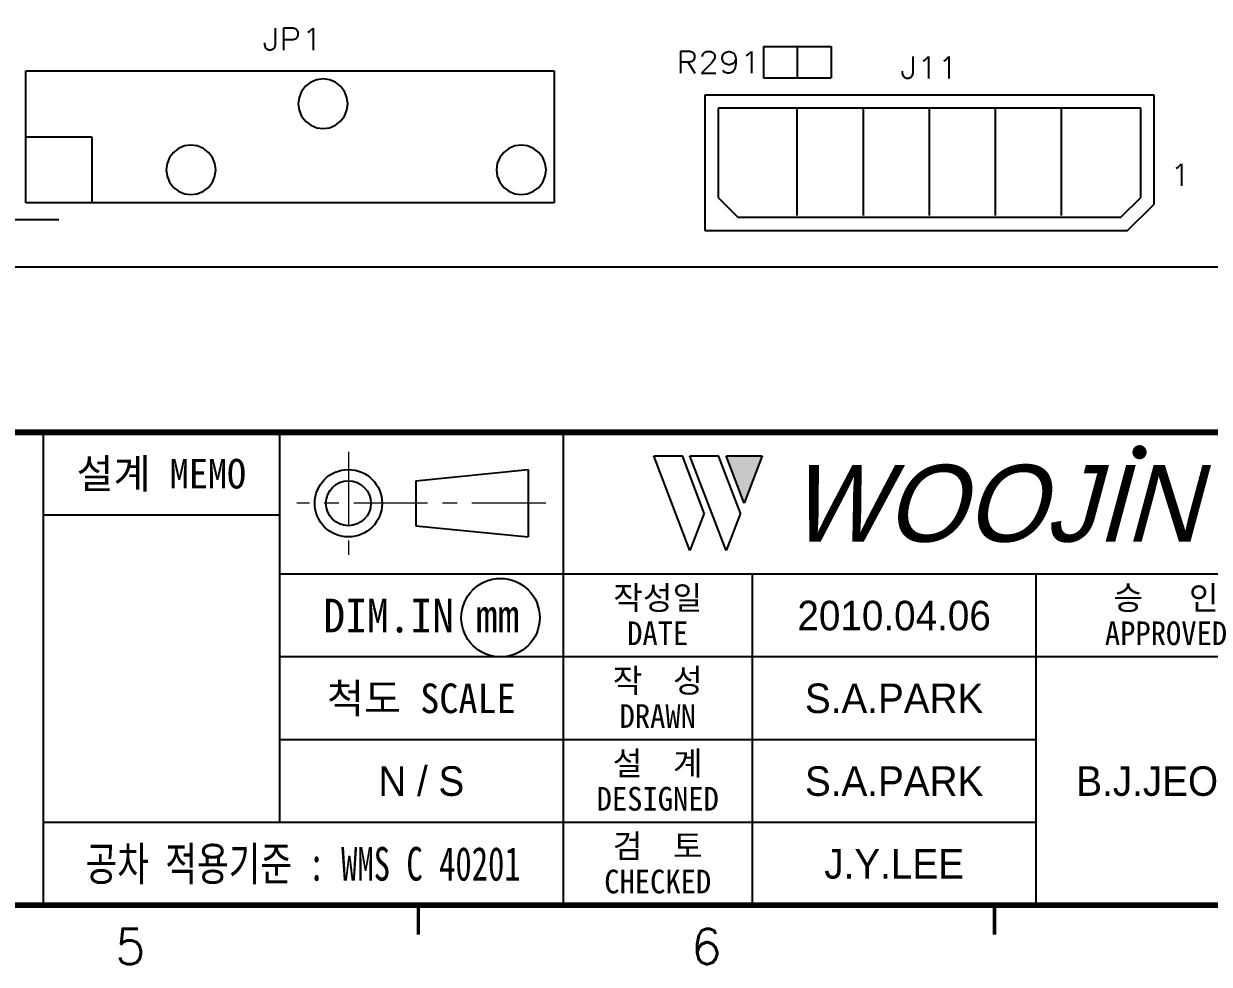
# Model space of a CAD drawing. Extents: x 295 to 953, y 10 to 290.
# Drawn here: x 702.3 to 802.6, y 10 to 89.6 of the extents above; entities that cross this region are included whole.
import ezdxf
from ezdxf.enums import TextEntityAlignment as Align

# ---------------------------------------------------------------- set-up
doc = ezdxf.new("R2010")
doc.units = 0
doc.header["$LTSCALE"] = 5
doc.header["$MEASUREMENT"] = 0
doc.linetypes.add('CENTER', pattern=[2, 1.25, -0.25, 0.25, -0.25])
doc.layers.get('0').update_dxf_attribs({"linetype": 'CONTINUOUS', "lineweight": 25})
doc.layers.add('2', color=2, linetype='CENTER', lineweight=13)
for name, color, linetype in [('DV-DPO-A6_TSK', 14, 'CONTINUOUS'), ('SHEET', 3, 'CONTINUOUS'), ('문자', 4, 'CONTINUOUS'), ('테두리', 3, 'CONTINUOUS')]:
    doc.layers.add(name, color=color, linetype=linetype)
doc.styles.add('MARK', font='ARLRDBD.TTF')
doc.styles.get("Standard").update_dxf_attribs({"font": 'simplex.shx'})
doc.styles.add('굴림', font='')
doc.styles.add('굴림체', font='')
doc.styles.get('굴림').set_extended_font_data('Gulim')
doc.styles.get('굴림체').set_extended_font_data('GulimChe')

# ---------------------------------------------------------------- blocks, each defined once
blk = doc.blocks.new('B')
at = {"layer": '문자'}
blk.add_hatch(color=256, dxfattribs=at).paths.add_polyline_path([(13.79, 10), (15.31, 6), (16.84, 10)])
at = {"color": 4, "const_width": 0.6}
blk.add_lwpolyline([(48.46, 10.32, 1), (49.06, 10.32, 1)], format="xyb", close=True, dxfattribs=at)
at = {"layer": '문자'}
for p, q in [((10.73, 2), (7.68, 10)), ((7.68, 10), (10.09, 10)), ((11.94, 5.16), (10.09, 10)), ((10.73, 10), (13.15, 10)), ((13.79, 2), (10.73, 10)), ((14.99, 5.16), (13.15, 10)), ((13.79, 10), (16.84, 10)), ((15.31, 6), (13.79, 10)), ((16.84, 10), (15.31, 6)), ((11.94, 5.16), (10.73, 2)), ((14.99, 5.16), (13.79, 2))]:
    blk.add_line(p, q, dxfattribs=at)
at = {"layer": '문자', "style": 'MARK', "oblique": 15}
blk.add_text('WOOJIN', height=6.5, dxfattribs=at).set_placement((36.4, 6), align=Align.MIDDLE_CENTER)
blk = doc.blocks.new('C')
at = {"layer": '2'}
for p, q in [((252.83, 53.35), (252.83, 44.65)), ((269.53, 49), (248.48, 49))]:
    blk.add_line(p, q, dxfattribs=at)
at = {"layer": 'SHEET'}
for p, q in [((227, 55), (227, 15)), ((247, 55), (247, 22)), ((271, 55), (271, 15)), ((271, 55), (271, 15)), ((247, 48), (227, 48)), ((333, 43), (247, 43)), ((287, 43), (287, 15)), ((311, 43), (311, 15)), ((333, 36), (247, 36)), ((311, 29), (247, 29)), ((311, 22), (227, 22))]:
    blk.add_line(p, q, dxfattribs=at)
at = {"layer": 'SHEET', "color": 4}
for p, q in [((258.53, 50.9), (268.03, 51.85)), ((268.03, 51.85), (268.03, 46.15)), ((258.53, 50.9), (258.53, 47.1)), ((258.53, 47.1), (268.03, 46.15))]:
    blk.add_line(p, q, dxfattribs=at)
for radius in [2.85, 1.9]:
    blk.add_circle((252.83, 49), radius, dxfattribs=at)
at = {"layer": 'SHEET'}
blk.add_circle((265.7, 39.32), 3.32, dxfattribs=at)
at = {"layer": '테두리'}
for points, const_width in [([(15, 285), (15, 15), (405, 15), (405, 285), (15, 285)], 0.5), ([(15, 55), (405, 55)], 0.5), ([(258.75, 12.5), (258.75, 15)], 0.3), ([(307.5, 12.5), (307.5, 15)], 0.3)]:
    blk.add_lwpolyline(points, dxfattribs=dict(at, const_width=const_width))
blk.add_blockref('B', (271, 43))
at = {"layer": '문자', "style": '굴림체'}
for s, height, p in [('설계 MEMO', 2.5, (237, 51.5)), ('작성일', 2, (279, 41)), ('승   인', 2, (322, 41)), ('DIM.IN mm', 2.85, (259, 39.5)), ('DATE', 2, (279, 38)), ('APPROVED', 2, (322, 38)), ('작  성', 2, (279, 34)), ('척도 SCALE', 2.5, (259, 32.5)), ('DRAWN', 2, (279, 31)), ('설  계', 2, (279, 27)), ('DESIGNED', 2, (279, 24)), ('검  토', 2, (279, 20)), ('CHECKED', 2, (279, 17))]:
    blk.add_text(s, height=height, dxfattribs=at).set_placement(p, align=Align.MIDDLE_CENTER)
at = {"layer": '문자', "style": '굴림체', "width": 0.75}
blk.add_text('공차 적용기준 : WMS C 40201', height=2.85, dxfattribs=at).set_placement((249, 18.5), align=Align.MIDDLE_CENTER)
at = {"layer": '문자'}
for s, p in [('5', (234.38, 11.5)), ('6', (283.12, 11.5))]:
    blk.add_text(s, height=3, dxfattribs=at).set_placement(p, align=Align.MIDDLE)

msp = doc.modelspace()

# ---------------------------------------------------------------- linework, layer by layer
at = {"layer": 'DV-DPO-A6_TSK', "color": 7}
for p, q in [((723.62, 89.2), (723.62, 87.78)), ((725.13, 89.2), (724.33, 89.2)), ((724.33, 89.2), (724.33, 87.33)), ((725.39, 89.11), (725.13, 89.2)), ((725.13, 88.22), (725.39, 88.31)), ((725.48, 89.02), (725.39, 89.11)), ((725.39, 88.31), (725.48, 88.4)), ((725.57, 88.84), (725.48, 89.02)), ((725.48, 88.4), (725.57, 88.57)), ((725.57, 88.57), (725.57, 88.84)), ((726.37, 88.84), (726.55, 88.93)), ((726.55, 88.93), (726.82, 89.2)), ((726.82, 89.2), (726.82, 87.33)), ((722.73, 87.78), (722.73, 87.95)), ((722.82, 87.51), (722.73, 87.78)), ((722.91, 87.42), (722.82, 87.51)), ((723.09, 87.33), (722.91, 87.42)), ((723.26, 87.33), (723.09, 87.33)), ((723.44, 87.42), (723.26, 87.33)), ((723.53, 87.51), (723.44, 87.42)), ((723.62, 87.78), (723.53, 87.51)), ((724.33, 88.22), (725.13, 88.22)), ((764.93, 87.65), (770.65, 87.65)), ((764.93, 87.65), (764.93, 85)), ((767.79, 87.65), (767.79, 85)), ((770.65, 87.65), (770.65, 85)), ((758.69, 87.23), (757.9, 87.23)), ((757.9, 87.23), (757.9, 85.37)), ((757.9, 86.35), (758.69, 86.35)), ((758.52, 86.35), (759.13, 85.37)), ((758.96, 87.14), (758.69, 87.23)), ((758.69, 86.35), (758.96, 86.43)), ((759.05, 87.05), (758.96, 87.14)), ((758.96, 86.43), (759.05, 86.52)), ((759.13, 86.88), (759.05, 87.05)), ((759.05, 86.52), (759.13, 86.7)), ((759.13, 86.7), (759.13, 86.88)), ((759.76, 86.88), (759.84, 87.05)), ((759.76, 86.79), (759.76, 86.88)), ((759.84, 87.05), (759.93, 87.14)), ((759.93, 87.14), (760.11, 87.23)), ((760.11, 87.23), (760.46, 87.23)), ((760.46, 87.23), (760.64, 87.14)), ((760.73, 86.52), (760.55, 86.26)), ((760.64, 87.14), (760.73, 87.05)), ((760.73, 87.05), (760.82, 86.88)), ((760.82, 86.7), (760.73, 86.52)), ((760.82, 86.88), (760.82, 86.7)), ((761.44, 86.7), (761.53, 86.97)), ((761.44, 86.61), (761.44, 86.7)), ((761.53, 86.35), (761.44, 86.61)), ((761.53, 86.97), (761.7, 87.14)), ((761.7, 86.17), (761.53, 86.35)), ((761.7, 87.14), (761.97, 87.23)), ((761.97, 87.23), (762.06, 87.23)), ((762.06, 87.23), (762.32, 87.14)), ((762.32, 87.14), (762.5, 86.97)), ((762.5, 86.35), (762.32, 86.17)), ((762.5, 86.97), (762.58, 86.61)), ((762.58, 86.61), (762.5, 86.35)), ((762.58, 86.61), (762.58, 86.17)), ((763.47, 86.88), (763.64, 86.97)), ((763.64, 86.97), (763.91, 87.23)), ((763.91, 87.23), (763.91, 85.37)), ((777.57, 86.78), (777.57, 85.38)), ((778.44, 86.43), (778.61, 86.52)), ((778.61, 86.52), (778.88, 86.78)), ((778.88, 86.78), (778.88, 84.94)), ((780.18, 86.43), (780.36, 86.52)), ((780.36, 86.52), (780.62, 86.78)), ((780.62, 86.78), (780.62, 84.94)), ((702.52, 85.59), (747.23, 85.59)), ((702.52, 74.41), (702.52, 85.59)), ((747.23, 85.59), (747.23, 74.41)), ((760.55, 86.26), (759.67, 85.37)), ((759.67, 85.37), (760.91, 85.37)), ((761.61, 85.46), (761.53, 85.64)), ((761.88, 85.37), (761.61, 85.46)), ((761.97, 86.08), (761.7, 86.17)), ((762.06, 85.37), (761.88, 85.37)), ((762.06, 86.08), (761.97, 86.08)), ((762.32, 86.17), (762.06, 86.08)), ((762.32, 85.46), (762.06, 85.37)), ((762.5, 85.72), (762.32, 85.46)), ((762.58, 86.17), (762.5, 85.72)), ((776.69, 85.38), (776.69, 85.56)), ((776.78, 85.12), (776.69, 85.38)), ((777.57, 85.38), (777.48, 85.12)), ((726.19, 84.27), (725.85, 83.84)), ((726.62, 84.61), (726.19, 84.27)), ((727.13, 84.81), (726.62, 84.61)), ((727.67, 84.89), (727.13, 84.81)), ((728.21, 84.81), (727.67, 84.89)), ((728.71, 84.61), (728.21, 84.81)), ((729.15, 84.27), (728.71, 84.61)), ((729.49, 83.84), (729.15, 84.27)), ((764.93, 85), (770.65, 85)), ((776.87, 85.03), (776.78, 85.12)), ((777.04, 84.94), (776.87, 85.03)), ((777.22, 84.94), (777.04, 84.94)), ((777.39, 85.03), (777.22, 84.94)), ((777.48, 85.12), (777.39, 85.03)), ((725.65, 83.33), (725.57, 82.79)), ((725.85, 83.84), (725.65, 83.33)), ((729.69, 83.33), (729.49, 83.84)), ((729.76, 82.79), (729.69, 83.33)), ((797.97, 83.53), (759.97, 83.53)), ((759.97, 83.53), (759.97, 74.03)), ((797.97, 74.31), (797.97, 83.53)), ((725.57, 82.79), (725.65, 82.25)), ((725.65, 82.25), (725.85, 81.75)), ((729.49, 81.75), (729.69, 82.25)), ((729.69, 82.25), (729.76, 82.79)), ((796.85, 82.41), (761.09, 82.41)), ((761.09, 82.41), (761.09, 74.87)), ((767.79, 73.33), (767.79, 82.41)), ((773.38, 73.33), (773.38, 82.41)), ((778.97, 73.33), (778.97, 82.41)), ((784.55, 73.33), (784.55, 82.41)), ((790.14, 73.33), (790.14, 82.41)), ((796.85, 74.87), (796.85, 82.41)), ((725.85, 81.75), (726.19, 81.31)), ((726.19, 81.31), (726.62, 80.98)), ((728.71, 80.98), (729.15, 81.31)), ((729.15, 81.31), (729.49, 81.75)), ((726.62, 80.98), (727.13, 80.77)), ((727.13, 80.77), (727.67, 80.7)), ((727.67, 80.7), (728.21, 80.77)), ((728.21, 80.77), (728.71, 80.98)), ((702.52, 80), (708.11, 80)), ((708.11, 80), (708.11, 74.41)), ((716.49, 79.3), (715.95, 79.23)), ((717.03, 79.23), (716.49, 79.3)), ((744.43, 79.3), (743.89, 79.23)), ((744.97, 79.23), (744.43, 79.3)), ((714.68, 78.25), (714.47, 77.75)), ((715.01, 78.68), (714.68, 78.25)), ((715.44, 79.02), (715.01, 78.68)), ((715.95, 79.23), (715.44, 79.02)), ((717.54, 79.02), (717.03, 79.23)), ((717.97, 78.68), (717.54, 79.02)), ((718.31, 78.25), (717.97, 78.68)), ((718.52, 77.75), (718.31, 78.25)), ((742.62, 78.25), (742.41, 77.75)), ((742.95, 78.68), (742.62, 78.25)), ((743.38, 79.02), (742.95, 78.68)), ((743.89, 79.23), (743.38, 79.02)), ((745.48, 79.02), (744.97, 79.23)), ((745.91, 78.68), (745.48, 79.02)), ((746.25, 78.25), (745.91, 78.68)), ((746.46, 77.75), (746.25, 78.25)), ((714.47, 77.75), (714.4, 77.2)), ((718.59, 77.2), (718.52, 77.75)), ((742.41, 77.75), (742.34, 77.2)), ((746.53, 77.2), (746.46, 77.75)), ((799.85, 77.35), (800.02, 77.44)), ((800.02, 77.44), (800.28, 77.7)), ((800.28, 77.7), (800.28, 75.86)), ((714.4, 77.2), (714.47, 76.66)), ((714.47, 76.66), (714.68, 76.16)), ((718.31, 76.16), (718.52, 76.66)), ((718.52, 76.66), (718.59, 77.2)), ((742.34, 77.2), (742.41, 76.66)), ((742.41, 76.66), (742.62, 76.16)), ((746.25, 76.16), (746.46, 76.66)), ((746.46, 76.66), (746.53, 77.2)), ((714.68, 76.16), (715.01, 75.72)), ((715.01, 75.72), (715.44, 75.39)), ((715.44, 75.39), (715.95, 75.18)), ((717.03, 75.18), (717.54, 75.39)), ((717.54, 75.39), (717.97, 75.72)), ((717.97, 75.72), (718.31, 76.16)), ((742.62, 76.16), (742.95, 75.72)), ((742.95, 75.72), (743.38, 75.39)), ((743.38, 75.39), (743.89, 75.18)), ((744.97, 75.18), (745.48, 75.39)), ((745.48, 75.39), (745.91, 75.72)), ((745.91, 75.72), (746.25, 76.16)), ((747.23, 74.41), (702.52, 74.41)), ((715.95, 75.18), (716.49, 75.11)), ((716.49, 75.11), (717.03, 75.18)), ((743.89, 75.18), (744.43, 75.11)), ((744.43, 75.11), (744.97, 75.18)), ((761.09, 74.87), (762.76, 73.19)), ((795.17, 73.19), (796.85, 74.87)), ((795.73, 72.07), (797.97, 74.31)), ((759.97, 74.03), (759.97, 72.07)), ((701.13, 73.01), (705.32, 73.01)), ((762.76, 73.19), (795.17, 73.19)), ((759.97, 72.07), (795.73, 72.07)), ((529.08, 69), (845.88, 69))]:
    msp.add_line(p, q, dxfattribs=at)

# ---------------------------------------------------------------- block references
msp.add_blockref('C', (476.98, 0))

# ---------------------------------------------------------------- texts
at = {"color": 4, "style": '굴림'}
for s, p in [('2010.04.06', (775.98, 39.5)), ('S.A.PARK', (775.98, 32.5)), ('S.A.PARK', (775.98, 25.5)), ('B.J.JEON', (798.57, 25.5)), ('J.Y.LEE', (775.98, 18.5))]:
    msp.add_text(s, height=2.5, dxfattribs=at).set_placement(p, align=Align.MIDDLE_CENTER)
at = {"layer": '문자', "style": '굴림'}
msp.add_text('N / S', height=2.5, dxfattribs=at).set_placement((735.98, 25.5), align=Align.MIDDLE_CENTER)

doc.saveas('drawing.dxf')
